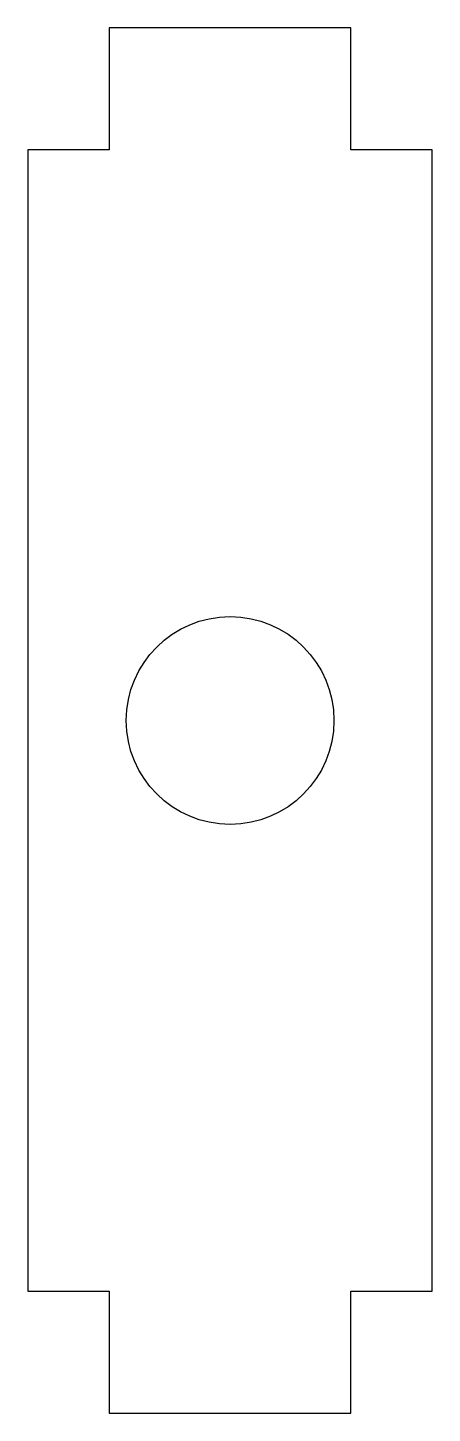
# Model space of a CAD drawing. Header units: millimetres. Extents: x 338 to 348, y 61 to 95.
import ezdxf

# ---------------------------------------------------------------- set-up
doc = ezdxf.new("R2010")
doc.units = ezdxf.units.MM
doc.header["$MEASUREMENT"] = 0

msp = doc.modelspace()

# ---------------------------------------------------------------- linework, layer by layer
msp.add_lwpolyline([(345.965, 61), (345.965, 64), (347.965, 64), (347.965, 92), (345.965, 92), (345.965, 95), (340.029, 95), (340.029, 92), (338.029, 92), (338.029, 64), (340.029, 64), (340.029, 61)], close=True)
msp.add_circle((343, 78), 2.55)

doc.saveas('drawing.dxf')
